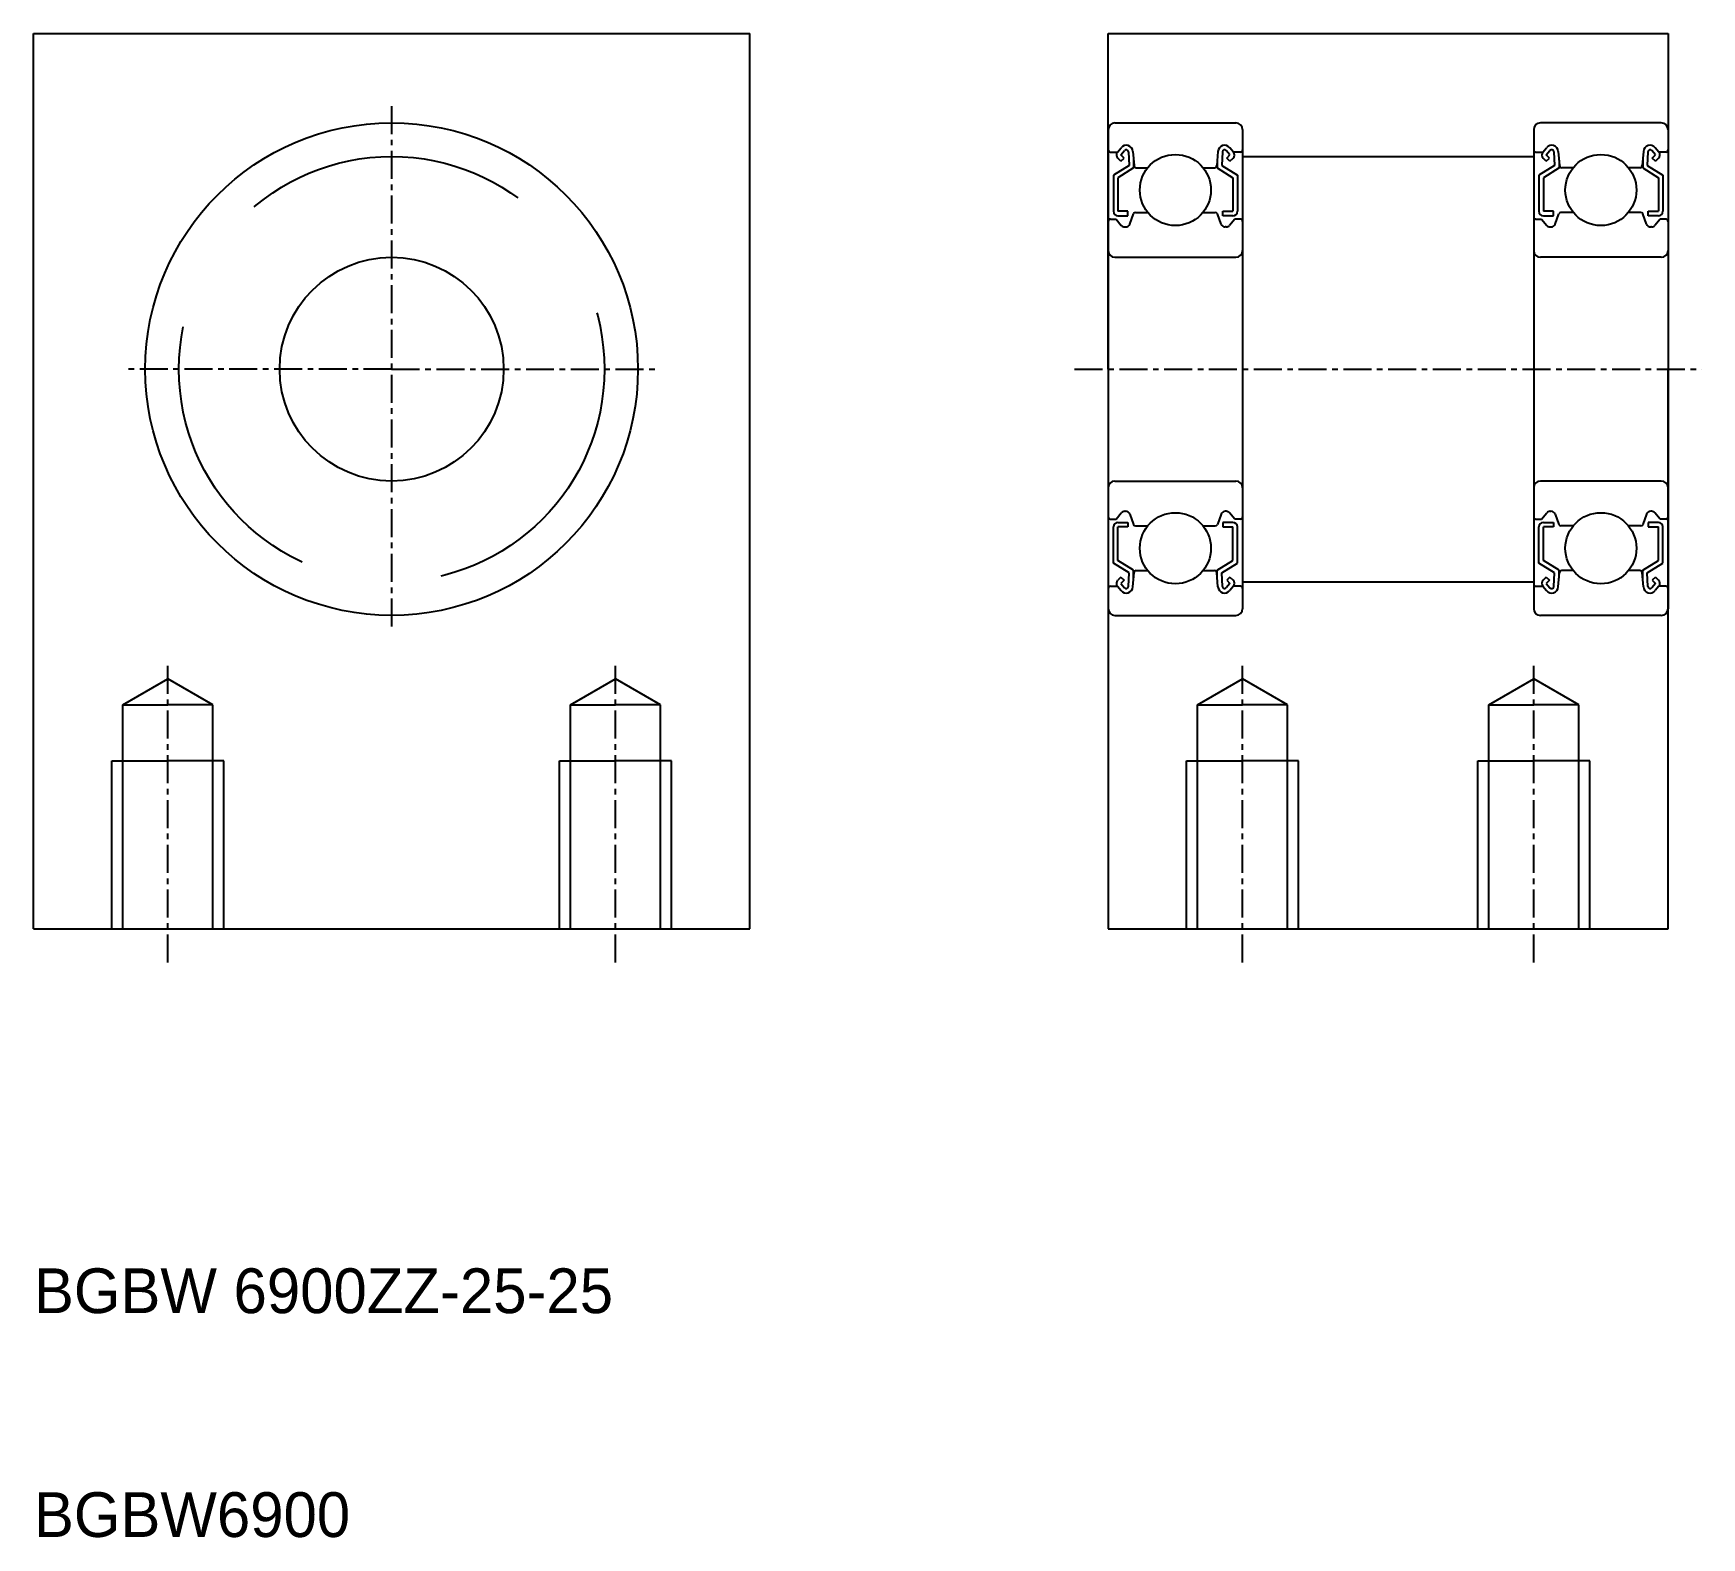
# Model space of a CAD drawing. Extents: x 70.3 to 144.8, y 61.3 to 128.5.
import ezdxf

# ---------------------------------------------------------------- set-up
doc = ezdxf.new("R2010")
doc.units = 0
doc.linetypes.add('CENTER', pattern=[2, 1.25, -0.25, 0.25, -0.25])
doc.linetypes.add('DASHED', pattern=[19.05, 12.7, -6.35])
doc.layers.get('0').update_dxf_attribs({"linetype": 'CONTINUOUS'})
doc.layers.add('CENTER', color=1, linetype='CENTER')

msp = doc.modelspace()

# ---------------------------------------------------------------- linework, layer by layer
for p, q in [((70.318, 88.462), (70.318, 128.462)), ((70.318, 128.462), (102.318, 128.462)), ((102.318, 88.462), (102.318, 128.462)), ((118.318, 113.462), (118.318, 128.462)), ((118.318, 128.462), (143.318, 128.462)), ((143.318, 128.462), (143.318, 113.462)), ((118.618, 124.462), (124.018, 124.462)), ((143.018, 124.462), (137.618, 124.462)), ((118.318, 124.162), (118.318, 102.762)), ((124.318, 124.162), (124.318, 102.762)), ((137.318, 124.162), (137.318, 102.762)), ((143.318, 124.162), (143.318, 102.762)), ((118.418, 123.162), (118.728, 123.162)), ((118.728, 123.162), (118.89, 123.355)), ((118.881, 123.033), (119.044, 123.227)), ((119.023, 122.892), (118.881, 123.033)), ((119.217, 123.172), (119.25, 122.56)), ((119.416, 123.19), (119.471, 122.553)), ((123.22, 123.19), (123.165, 122.553)), ((123.419, 123.172), (123.386, 122.56)), ((123.755, 123.033), (123.592, 123.227)), ((123.613, 122.892), (123.755, 123.033)), ((123.908, 123.162), (123.746, 123.355)), ((124.218, 123.162), (123.908, 123.162)), ((137.418, 123.162), (137.728, 123.162)), ((137.728, 123.162), (137.89, 123.355)), ((137.881, 123.033), (138.044, 123.227)), ((138.023, 122.892), (137.881, 123.033)), ((138.217, 123.172), (138.25, 122.56)), ((138.416, 123.19), (138.471, 122.553)), ((142.22, 123.19), (142.165, 122.553)), ((142.419, 123.172), (142.386, 122.56)), ((142.755, 123.033), (142.592, 123.227)), ((142.613, 122.892), (142.755, 123.033)), ((142.908, 123.162), (142.746, 123.355)), ((143.218, 123.162), (142.908, 123.162)), ((119.25, 122.56), (118.55, 122.123)), ((118.881, 122.751), (118.74, 122.892)), ((119.45, 122.449), (118.75, 122.012)), ((118.881, 122.751), (119.023, 122.892)), ((119.45, 122.796), (119.45, 122.449)), ((119.571, 122.462), (120.085, 122.462)), ((122.551, 122.462), (123.065, 122.462)), ((123.186, 122.796), (123.186, 122.449)), ((123.186, 122.449), (123.886, 122.012)), ((123.386, 122.56), (124.086, 122.123)), ((123.755, 122.751), (123.613, 122.892)), ((123.755, 122.751), (123.896, 122.892)), ((138.25, 122.56), (137.55, 122.123)), ((137.881, 122.751), (137.74, 122.892)), ((138.45, 122.449), (137.75, 122.012)), ((137.881, 122.751), (138.023, 122.892)), ((138.45, 122.796), (138.45, 122.449)), ((139.085, 122.462), (138.571, 122.462)), ((142.065, 122.462), (141.551, 122.462)), ((142.186, 122.796), (142.186, 122.449)), ((142.186, 122.449), (142.886, 122.012)), ((142.386, 122.56), (143.086, 122.123)), ((142.755, 122.751), (142.613, 122.892)), ((142.755, 122.751), (142.896, 122.892)), ((118.55, 122.123), (118.55, 120.512)), ((118.75, 122.012), (118.75, 120.512)), ((123.886, 122.012), (123.886, 120.512)), ((124.086, 122.123), (124.086, 120.512)), ((137.55, 122.123), (137.55, 120.512)), ((137.75, 122.012), (137.75, 120.512)), ((142.886, 122.012), (142.886, 120.512)), ((143.086, 122.123), (143.086, 120.512)), ((118.418, 120.162), (118.668, 120.162)), ((118.668, 120.162), (118.902, 119.883)), ((119.2, 120.512), (118.75, 120.512)), ((118.75, 120.312), (119.2, 120.312)), ((119.2, 120.312), (119.2, 120.512)), ((119.279, 119.944), (119.443, 120.396)), ((119.537, 120.462), (120.085, 120.462)), ((122.551, 120.462), (123.099, 120.462)), ((123.357, 119.944), (123.193, 120.396)), ((123.436, 120.312), (123.436, 120.512)), ((123.436, 120.512), (123.886, 120.512)), ((123.886, 120.312), (123.436, 120.312)), ((123.968, 120.162), (123.734, 119.883)), ((124.218, 120.162), (123.968, 120.162)), ((137.418, 120.162), (137.668, 120.162)), ((137.668, 120.162), (137.902, 119.883)), ((138.2, 120.512), (137.75, 120.512)), ((137.75, 120.312), (138.2, 120.312)), ((138.2, 120.312), (138.2, 120.512)), ((138.279, 119.944), (138.443, 120.396)), ((139.085, 120.462), (138.537, 120.462)), ((142.099, 120.462), (141.551, 120.462)), ((142.357, 119.944), (142.193, 120.396)), ((142.436, 120.512), (142.886, 120.512)), ((142.436, 120.312), (142.436, 120.512)), ((142.886, 120.312), (142.436, 120.312)), ((142.968, 120.162), (142.734, 119.883)), ((143.218, 120.162), (142.968, 120.162)), ((119.055, 119.812), (119.091, 119.812)), ((123.581, 119.812), (123.545, 119.812)), ((138.055, 119.812), (138.091, 119.812)), ((142.581, 119.812), (142.545, 119.812)), ((118.618, 118.462), (124.018, 118.462)), ((143.018, 118.462), (137.618, 118.462)), ((118.318, 113.462), (118.318, 88.462)), ((143.318, 88.462), (143.318, 113.462)), ((118.618, 108.462), (124.018, 108.462)), ((143.018, 108.462), (137.618, 108.462)), ((118.418, 106.762), (118.668, 106.762)), ((118.668, 106.762), (118.902, 107.041)), ((118.75, 106.612), (119.2, 106.612)), ((119.055, 107.112), (119.091, 107.112)), ((119.2, 106.612), (119.2, 106.412)), ((119.279, 106.98), (119.443, 106.528)), ((123.357, 106.98), (123.193, 106.528)), ((123.436, 106.612), (123.436, 106.412)), ((123.886, 106.612), (123.436, 106.612)), ((123.581, 107.112), (123.545, 107.112)), ((123.968, 106.762), (123.734, 107.041)), ((124.218, 106.762), (123.968, 106.762)), ((137.418, 106.762), (137.668, 106.762)), ((137.668, 106.762), (137.902, 107.041)), ((137.75, 106.612), (138.2, 106.612)), ((138.055, 107.112), (138.091, 107.112)), ((138.2, 106.612), (138.2, 106.412)), ((138.279, 106.98), (138.443, 106.528)), ((142.357, 106.98), (142.193, 106.528)), ((142.436, 106.612), (142.436, 106.412)), ((142.886, 106.612), (142.436, 106.612)), ((142.581, 107.112), (142.545, 107.112)), ((142.968, 106.762), (142.734, 107.041)), ((143.218, 106.762), (142.968, 106.762)), ((118.55, 104.801), (118.55, 106.412)), ((119.2, 106.412), (118.75, 106.412)), ((118.75, 104.912), (118.75, 106.412)), ((119.537, 106.462), (120.085, 106.462)), ((122.551, 106.462), (123.099, 106.462)), ((123.436, 106.412), (123.886, 106.412)), ((123.886, 104.912), (123.886, 106.412)), ((124.086, 104.801), (124.086, 106.412)), ((137.55, 104.801), (137.55, 106.412)), ((137.75, 104.912), (137.75, 106.412)), ((138.2, 106.412), (137.75, 106.412)), ((139.085, 106.462), (138.537, 106.462)), ((142.099, 106.462), (141.551, 106.462)), ((142.436, 106.412), (142.886, 106.412)), ((142.886, 104.912), (142.886, 106.412)), ((143.086, 104.801), (143.086, 106.412)), ((119.25, 104.364), (118.55, 104.801)), ((119.45, 104.475), (118.75, 104.912)), ((119.1, 104.694), (119.1, 104.694)), ((119.217, 103.752), (119.25, 104.364)), ((119.275, 104.584), (119.275, 104.585)), ((119.416, 103.734), (119.471, 104.371)), ((119.45, 104.128), (119.45, 104.475)), ((119.571, 104.462), (120.085, 104.462)), ((122.551, 104.462), (123.065, 104.462)), ((123.22, 103.734), (123.165, 104.371)), ((123.186, 104.475), (123.886, 104.912)), ((123.186, 104.128), (123.186, 104.475)), ((123.386, 104.364), (124.086, 104.801)), ((123.419, 103.752), (123.386, 104.364)), ((138.25, 104.364), (137.55, 104.801)), ((138.45, 104.475), (137.75, 104.912)), ((138.217, 103.752), (138.25, 104.364)), ((138.416, 103.734), (138.471, 104.371)), ((138.45, 104.128), (138.45, 104.475)), ((139.085, 104.462), (138.571, 104.462)), ((142.065, 104.462), (141.551, 104.462)), ((142.22, 103.734), (142.165, 104.371)), ((142.186, 104.475), (142.886, 104.912)), ((142.186, 104.128), (142.186, 104.475)), ((142.361, 104.584), (142.361, 104.585)), ((142.386, 104.364), (143.086, 104.801)), ((142.419, 103.752), (142.386, 104.364)), ((142.536, 104.694), (142.536, 104.694)), ((118.418, 103.762), (118.728, 103.762)), ((118.728, 103.762), (118.89, 103.569)), ((118.881, 104.173), (118.74, 104.032)), ((118.881, 104.173), (119.023, 104.032)), ((119.023, 104.032), (118.881, 103.891)), ((118.881, 103.891), (119.044, 103.697)), ((123.755, 103.891), (123.592, 103.697)), ((123.755, 104.173), (123.613, 104.032)), ((123.613, 104.032), (123.755, 103.891)), ((123.908, 103.762), (123.746, 103.569)), ((123.755, 104.173), (123.896, 104.032)), ((124.218, 103.762), (123.908, 103.762)), ((137.418, 103.762), (137.728, 103.762)), ((137.728, 103.762), (137.89, 103.569)), ((137.881, 104.173), (137.74, 104.032)), ((137.881, 104.173), (138.023, 104.032)), ((138.023, 104.032), (137.881, 103.891)), ((137.881, 103.891), (138.044, 103.697)), ((142.755, 103.891), (142.592, 103.697)), ((142.755, 104.173), (142.613, 104.032)), ((142.613, 104.032), (142.755, 103.891)), ((142.908, 103.762), (142.746, 103.569)), ((142.755, 104.173), (142.896, 104.032)), ((143.218, 103.762), (142.908, 103.762)), ((118.618, 102.462), (124.018, 102.462)), ((143.018, 102.462), (137.618, 102.462)), ((70.318, 88.462), (102.318, 88.462)), ((118.318, 88.462), (143.318, 88.462))]:
    msp.add_line(p, q)
at = {"color": 7, "linetype": 'CONTINUOUS'}
for p, q in [((124.318, 122.962), (137.318, 122.962)), ((124.318, 103.962), (137.318, 103.962))]:
    msp.add_line(p, q, dxfattribs=at)
at = {"color": 3, "linetype": 'DASHED'}
for p, q in [((74.309, 98.462), (76.318, 99.622)), ((78.328, 98.462), (76.318, 99.622)), ((94.309, 98.462), (96.318, 99.622)), ((98.328, 98.462), (96.318, 99.622)), ((122.309, 98.462), (124.318, 99.622)), ((126.328, 98.462), (124.318, 99.622)), ((135.309, 98.462), (137.318, 99.622)), ((139.328, 98.462), (137.318, 99.622)), ((74.309, 88.462), (74.309, 98.462)), ((74.309, 98.462), (76.318, 98.462)), ((78.328, 98.462), (76.318, 98.462)), ((78.328, 88.462), (78.328, 98.462)), ((94.309, 88.462), (94.309, 98.462)), ((94.309, 98.462), (96.318, 98.462)), ((98.328, 98.462), (96.318, 98.462)), ((98.328, 88.462), (98.328, 98.462)), ((122.309, 88.462), (122.309, 98.462)), ((122.309, 98.462), (124.318, 98.462)), ((126.328, 98.462), (124.318, 98.462)), ((126.328, 88.462), (126.328, 98.462)), ((135.309, 88.462), (135.309, 98.462)), ((135.309, 98.462), (137.318, 98.462)), ((139.328, 98.462), (137.318, 98.462)), ((139.328, 88.462), (139.328, 98.462)), ((73.818, 88.462), (73.818, 95.962)), ((73.818, 95.962), (76.318, 95.962)), ((78.818, 95.962), (76.318, 95.962)), ((78.818, 88.462), (78.818, 95.962)), ((93.818, 88.462), (93.818, 95.962)), ((93.818, 95.962), (96.318, 95.962)), ((98.818, 95.962), (96.318, 95.962)), ((98.818, 88.462), (98.818, 95.962)), ((121.818, 88.462), (121.818, 95.962)), ((121.818, 95.962), (124.318, 95.962)), ((126.818, 95.962), (124.318, 95.962)), ((126.818, 88.462), (126.818, 95.962)), ((134.818, 88.462), (134.818, 95.962)), ((134.818, 95.962), (137.318, 95.962)), ((139.818, 95.962), (137.318, 95.962)), ((139.818, 88.462), (139.818, 95.962))]:
    msp.add_line(p, q, dxfattribs=at)
for centre, radius in [((86.318, 113.462), 11), ((121.318, 121.462), 1.587), ((140.318, 121.462), 1.587), ((86.318, 113.462), 5), ((121.318, 105.462), 1.587), ((140.318, 105.462), 1.587)]:
    msp.add_circle(centre, radius)
msp.add_circle((86.318, 113.462), 9.5, dxfattribs=at)
for centre, radius, start, end in [((118.618, 124.162), 0.3, 90, 180), ((124.018, 124.162), 0.3, 0, 90), ((137.618, 124.162), 0.3, 90, 180), ((143.018, 124.162), 0.3, 0, 90), ((118.418, 123.262), 0.1, 180.00005, 270.00003), ((118.881, 123.033), 0.2, 139.86482, 225.00006), ((119.119, 123.164), 0.298, 5.00049, 140.17136), ((119.119, 123.164), 0.0983, 4.66455, 139.97394), ((123.517, 123.164), 0.298, 39.82861, 174.99974), ((123.517, 123.164), 0.0983, 40.02637, 175.33574), ((123.755, 123.033), 0.2, 314.99673, 40.13525), ((124.218, 123.262), 0.1, 269.99948, 359.99126), ((137.418, 123.262), 0.1, 180.00874, 270.00052), ((137.881, 123.033), 0.2, 139.86475, 225.00327), ((138.119, 123.164), 0.298, 5.00026, 140.17139), ((138.119, 123.164), 0.0983, 4.66426, 139.97363), ((142.517, 123.164), 0.298, 39.82864, 174.99951), ((142.517, 123.164), 0.0983, 40.02606, 175.33545), ((142.755, 123.033), 0.2, 314.99994, 40.13518), ((143.218, 123.262), 0.1, 269.99997, 359.99995), ((119.571, 122.562), 0.1, 185.14438, 270.00003), ((123.065, 122.562), 0.1, 269.99948, 354.85568), ((138.571, 122.562), 0.1, 185.14432, 270.00052), ((142.065, 122.562), 0.1, 269.99997, 354.85562), ((118.418, 120.062), 0.1, 89.99951, 180.00005), ((118.75, 120.512), 0.2, 180.00005, 270.00003), ((119.537, 120.362), 0.1, 89.99951, 160.11572), ((123.099, 120.362), 0.1, 19.88452, 90.00024), ((123.886, 120.512), 0.2, 269.99976, 359.99563), ((124.218, 120.062), 0.1, 359.99126, 90.00024), ((137.418, 120.062), 0.1, 89.99976, 180.00874), ((137.75, 120.512), 0.2, 180.00437, 270.00024), ((138.537, 120.362), 0.1, 89.99976, 160.11548), ((142.099, 120.362), 0.1, 19.88428, 90.00049), ((142.886, 120.512), 0.2, 269.99997, 359.99995), ((143.218, 120.062), 0.1, 359.99995, 90.00049), ((119.055, 120.012), 0.2, 220.13838, 270.00003), ((119.091, 120.012), 0.2, 270.00003, 340.11166), ((123.545, 120.012), 0.2, 199.88831, 269.99976), ((123.581, 120.012), 0.2, 269.99976, 319.86147), ((138.055, 120.012), 0.2, 220.13853, 270.00024), ((138.091, 120.012), 0.2, 270.00024, 340.11169), ((142.545, 120.012), 0.2, 199.88834, 269.99997), ((142.581, 120.012), 0.2, 269.99997, 319.86162), ((118.618, 118.762), 0.3, 180, 270), ((124.018, 118.762), 0.3, 270, 0), ((137.618, 118.762), 0.3, 180, 270), ((143.018, 118.762), 0.3, 270, 0), ((118.618, 108.162), 0.3, 90, 180), ((124.018, 108.162), 0.3, 0, 90), ((137.618, 108.162), 0.3, 90, 180), ((143.018, 108.162), 0.3, 0, 90), ((118.418, 106.862), 0.1, 179.99995, 270.00049), ((118.75, 106.412), 0.2, 89.99997, 179.99995), ((119.055, 106.912), 0.2, 89.99997, 139.86162), ((119.091, 106.912), 0.2, 19.88834, 89.99997), ((123.545, 106.912), 0.2, 90.00024, 160.11169), ((123.581, 106.912), 0.2, 40.13853, 90.00024), ((123.886, 106.412), 0.2, 0.00437, 90.00024), ((124.218, 106.862), 0.1, 269.99976, 0.00874), ((137.418, 106.862), 0.1, 179.99126, 270.00024), ((137.75, 106.412), 0.2, 89.99976, 179.99563), ((138.055, 106.912), 0.2, 89.99976, 139.86147), ((138.091, 106.912), 0.2, 19.88831, 89.99976), ((142.545, 106.912), 0.2, 90.00003, 160.11166), ((142.581, 106.912), 0.2, 40.13838, 90.00003), ((142.886, 106.412), 0.2, 0.00005, 90.00003), ((143.218, 106.862), 0.1, 269.99951, 0.00005), ((119.537, 106.562), 0.1, 199.88428, 270.00049), ((123.099, 106.562), 0.1, 269.99976, 340.11548), ((138.537, 106.562), 0.1, 199.88452, 270.00024), ((142.099, 106.562), 0.1, 269.99951, 340.11572), ((119.571, 104.362), 0.1, 89.99997, 174.85562), ((123.065, 104.362), 0.1, 5.14432, 90.00052), ((138.571, 104.362), 0.1, 89.99948, 174.85568), ((142.065, 104.362), 0.1, 5.14438, 90.00003), ((118.418, 103.662), 0.1, 89.99997, 179.99995), ((118.881, 103.891), 0.2, 134.99994, 220.13518), ((119.119, 103.76), 0.298, 219.82864, 354.99951), ((119.119, 103.76), 0.0983, 220.02606, 355.33545), ((123.517, 103.76), 0.298, 185.00026, 320.17139), ((123.517, 103.76), 0.0983, 184.66426, 319.97363), ((123.755, 103.891), 0.2, 319.86475, 45.00327), ((124.218, 103.662), 0.1, 0.00874, 90.00052), ((137.418, 103.662), 0.1, 89.99948, 179.99126), ((137.881, 103.891), 0.2, 134.99673, 220.13525), ((138.119, 103.76), 0.298, 219.82861, 354.99974), ((138.119, 103.76), 0.0983, 220.02637, 355.33574), ((142.517, 103.76), 0.298, 185.00049, 320.17136), ((142.517, 103.76), 0.0983, 184.66455, 319.97394), ((142.755, 103.891), 0.2, 319.86482, 45.00006), ((143.218, 103.662), 0.1, 0.00005, 90.00003), ((118.618, 102.762), 0.3, 180, 270), ((124.018, 102.762), 0.3, 270, 0), ((137.618, 102.762), 0.3, 180, 270), ((143.018, 102.762), 0.3, 270, 0)]:
    msp.add_arc(centre, radius, start, end)
at = {"layer": 'CENTER', "color": 1, "linetype": 'CENTER'}
for p, q in [((86.318, 125.212), (86.318, 101.712)), ((86.318, 113.462), (74.568, 113.462)), ((86.318, 113.462), (98.068, 113.462)), ((116.818, 113.462), (144.818, 113.462)), ((76.318, 86.962), (76.318, 100.372)), ((96.318, 86.962), (96.318, 100.372)), ((124.318, 86.962), (124.318, 100.372)), ((137.318, 86.962), (137.318, 100.372))]:
    msp.add_line(p, q, dxfattribs=at)

# ---------------------------------------------------------------- texts
for s, p in [('BGBW 6900ZZ-25-25', (70.343, 71.293)), ('BGBW6900', (70.343, 61.293))]:
    msp.add_text(s, height=2).set_placement(p)

doc.saveas('drawing.dxf')
